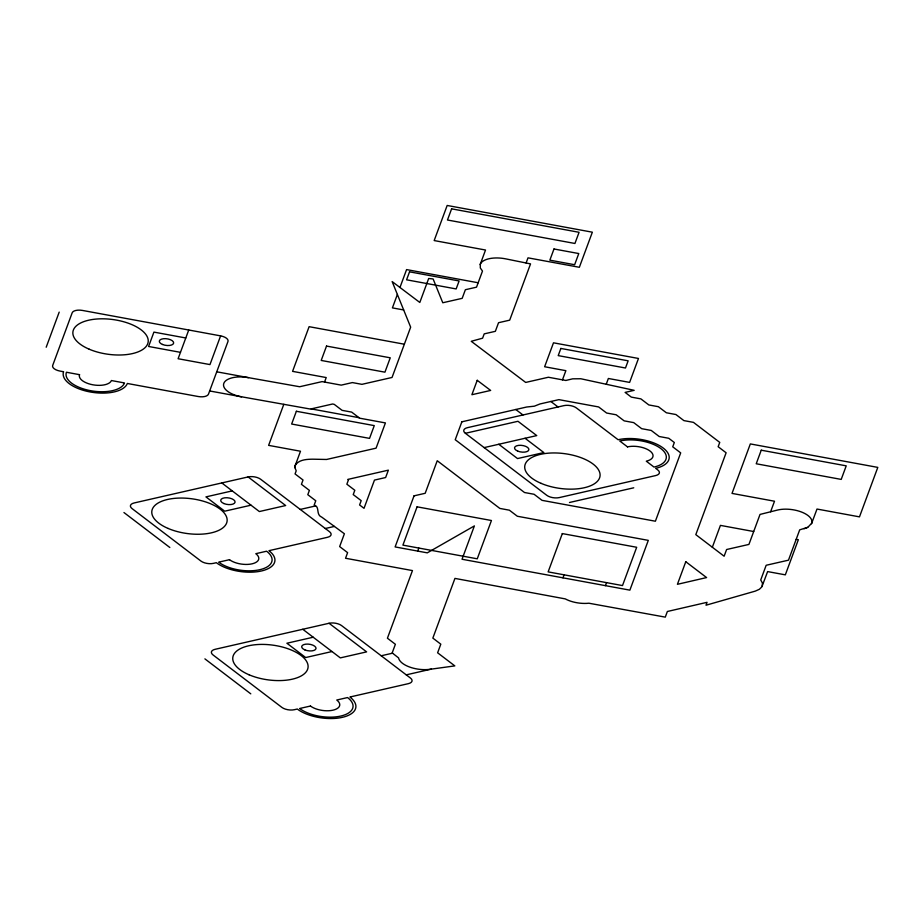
<?xml version="1.0" encoding="UTF-8"?>
<svg xmlns="http://www.w3.org/2000/svg" width="924" height="924" viewBox="0 0 924 924"><rect width="100%" height="100%" fill="white"/><g stroke="black" fill="none" stroke-linecap="round" stroke-linejoin="round"><path stroke-width="1.39" d="M294.883 467.544L296.2 470.824L295.056 473.931L303.026 480.006L301.432 484.315L309.39 490.378L307.796 494.687L315.765 500.762L314.172 505.07C320.258 506.722 315.454 514.633 321.795 517.163L344.386 533.76L339.651 546.581L347.609 552.644L345.541 558.258L412.462 570.582L387.422 638.218L395.38 644.282L392.192 652.898L398.567 657.911A21.691 10.014 7.7 0 0 429.96 669.311L454.816 665.892L437.618 652.794L440.806 644.178L432.848 638.103L454.943 578.401L565.303 598.902A21.691 10.014 7.7 0 0 588.911 603.222L665.28 617.128L667.359 611.492L707.068 602.321L705.994 605.22L755.301 591.117L759.378 589.281L761.861 586.867L767.625 571.586L785.331 574.843L798.336 539.731L796.188 539.339M294.929 467.706L294.952 466.47M294.929 466.712L295.31 465.28M295.114 465.835L300.485 451.235L268.618 445.368L283.807 404.331M480.133 264.668L485.516 250.023L434.176 240.563L447.17 205.463L592.353 232.19L579.348 267.29L528.008 257.842L526.102 262.993M46.2 347.228L59.194 312.116M188.739 330.007L178.101 358.731L209.967 364.587L220.605 335.874L82.513 310.441A9.044 4.17 7.7 0 0 72.176 312.809L52.68 365.465A9.044 4.17 7.7 0 0 60.06 371.09L63.606 371.737A32.536 15.027 7.7 0 0 90.148 391.961A32.536 15.027 7.7 0 0 127.339 383.472L198.152 396.512A9.044 4.17 7.7 0 0 208.477 394.144L227.974 341.487A9.044 4.17 7.7 0 0 220.605 335.874M324.543 382.062L326.218 377.558L292.573 371.356L309.113 326.68L404.354 344.213M397.378 294.456L392.411 307.888L403.673 309.956M399.965 287.48L406.583 269.589L478.158 282.767M417.717 551.085L418.838 548.059M562.473 379.845L565.869 370.663L544.629 366.747L553.488 342.816L638.472 358.466L629.614 382.397L608.362 378.482L606.306 384.049M562.959 577.835L564.079 574.82M605.451 585.654L606.571 582.64M712.346 547.239L720.431 525.386L753.695 531.519M770.593 511.781L774.508 501.224L732.016 493.404L750.334 443.924L877.8 467.394L859.482 516.863L817.001 509.043L811.526 523.723M762.265 586.047L762.416 582.963L760.718 579.995L766.169 565.269L788.472 560.175L799.699 529.845L807.888 527.258L811.78 523.123A21.691 10.014 7.7 0 0 801.281 511.931A21.691 10.014 7.7 0 0 777.396 510.083L760.025 514.425L748.925 544.421L726.611 549.514L724.127 556.225L695.807 534.638L726.114 452.783L718.156 446.708L719.75 442.4L693.45 422.36L683.887 420.605L675.918 414.529L666.366 412.774L658.396 406.71L648.833 404.943L640.875 398.879L631.311 397.112L625.121 392.4L634.176 390.321L580.826 378.759L572.672 378.828L565.869 380.469L548.382 377.246L525.698 382.432L471.24 341.303L482.605 338.184L484.199 333.876L495.356 331.323L498.544 322.707L509.702 320.154L530.538 263.894L505.821 258.882A21.691 10.014 7.7 0 0 480.353 264.01L480.295 267.937L482.49 271.067L476.53 287.168L465.373 289.72L462.185 298.337L442.781 302.76L433.113 278.944L428.678 278.505L419.808 302.46L392.146 281.577L410.66 327.165L392.042 377.466L361.942 384.338L352.379 382.582L341.222 385.135L322.106 381.612L299.653 386.74L248.337 377.627A21.691 10.014 7.7 0 0 223.966 382.998A21.691 10.014 7.7 0 0 239.743 396.465L310.441 409.066L332.617 403.996L334.245 404.366L342.099 410.348L351.663 412.104L359.632 418.179L385.423 422.926L376.08 448.163L326.565 459.471L312.589 459.182C306.618 459.286 298.995 459.621 295.368 465.13M807.68 527.35L807.022 527.673M806.34 527.974L805.601 528.251M804.839 528.516L804.03 528.747M248.106 476.934L134.165 502.956A9.044 4.17 7.7 0 0 132.074 508.604L200.912 561.053A9.044 4.17 7.7 0 0 213.432 563.363L216.355 562.693A32.536 15.027 7.7 0 0 261.423 570.986A32.536 15.027 7.7 0 0 268.942 550.681L327.373 537.329A9.044 4.17 7.7 0 0 329.464 531.681L260.626 479.233A9.044 4.17 7.7 0 0 248.106 476.934L285.655 505.543L259.355 511.549L221.806 482.94M465.384 433.298L546.731 495.287A9.044 4.17 7.7 0 0 559.251 497.597L655.659 475.571A9.044 4.17 7.7 0 0 657.749 469.923L655.67 468.341A32.536 15.027 7.7 0 0 663.189 448.024A32.536 15.027 7.7 0 0 618.121 439.732L576.403 407.946A9.044 4.17 7.7 0 0 563.883 405.636L467.475 427.662A9.044 4.17 7.7 0 0 465.384 433.298L517.971 421.286L536.74 435.597L484.153 447.609M232.236 490.887L205.948 496.893L224.717 511.191L251.016 505.185M300.254 509.436L315.373 505.982M325.294 528.505L334.407 526.426M569.473 502.494L633.749 487.803M329.059 623.273L215.119 649.306A9.044 4.17 7.7 0 0 213.028 654.943L281.878 707.391A9.044 4.17 7.7 0 0 294.386 709.701L297.309 709.031A32.536 15.027 7.7 0 0 342.377 717.336A32.536 15.027 7.7 0 0 349.896 697.019L408.327 683.668A9.044 4.17 7.7 0 0 410.418 678.031L341.58 625.583A9.044 4.17 7.7 0 0 329.059 623.273L366.609 651.882L340.321 657.888L302.772 629.279M313.201 637.225L286.902 643.231L305.682 657.541L331.97 651.536M381.219 655.774L392.561 653.187M406.248 674.855L431.3 669.126M185.782 337.976L153.915 332.109L148.602 346.477L180.469 352.344M216.747 371.806L248.475 377.65M311.215 408.893L358.986 417.683M209.667 390.956L241.534 396.823M550.831 401.478L558.038 406.976M515.765 409.494L522.972 414.98M525.051 438.265L543.832 452.564L517.532 458.57L498.764 444.271M123.943 512.531L169.831 547.493M204.897 658.87L250.785 693.843M296.373 411.272L291.649 424.035L369.542 438.38L374.266 425.618L296.373 411.272M326.519 346.073L321.206 360.441L384.938 372.176L390.251 357.807L326.519 346.073M409.54 271.829L406.583 279.81L456.156 288.935L459.113 280.965L409.54 271.829M348.452 479.891L346.858 484.199L354.816 490.274L353.222 494.583L361.192 500.646L359.598 504.954L364.021 508.327L374.474 480.087L385.631 477.535L388.369 470.154L347.817 479.417L348.452 479.891M451.605 208.836L447.47 220.004L574.936 243.474L579.071 232.294L451.605 208.836M414.033 495.841L395.114 546.927L427.292 552.852L474.382 525.906L462.035 559.251L629.879 590.147L648.301 540.367L517.348 516.25L509.378 510.187L499.826 508.419L437.237 460.741L425.19 493.289L414.033 495.841M417.082 506.826L402.91 545.125L477.258 558.812L491.441 520.512L417.082 506.826M461.861 421.806L455.232 439.72L524.509 492.515L534.072 494.271L542.042 500.346L655.393 521.217L680.688 452.887L672.73 446.823L674.324 442.515L668.757 438.276L659.193 436.509L651.235 430.445L641.672 428.678L633.702 422.614L624.15 420.859L616.181 414.784L606.618 413.028L598.66 406.953L558.893 399.642L539.986 403.961L534.338 406.19L526.692 407.01L461.861 421.806M477.223 380.307L471.887 394.721L490.644 390.436L477.223 380.307M553.984 248.983L549.849 260.152L574.636 264.726L578.771 253.546L553.984 248.983M560.868 348.44L558.212 355.613L625.479 368.006L628.147 360.822L560.868 348.44M562.323 533.587L548.14 571.887L622.499 585.573L636.682 547.274L562.323 533.587M685.781 561.723L677.419 584.314L706.583 577.569L685.781 561.723M761.249 450.196L756.225 463.767L841.21 479.406L846.222 465.846L761.249 450.196M229.498 559.69L218.688 562.162A29.649 13.687 7.7 0 0 259.76 569.715A29.649 13.687 7.7 0 0 266.609 551.212L255.798 553.684A16.274 7.508 7.7 0 1 252.033 563.836A16.274 7.508 7.7 0 1 229.498 559.69M310.464 706.028L299.653 708.5A29.649 13.687 7.7 0 0 340.713 716.065A29.649 13.687 7.7 0 0 347.563 697.551L336.752 700.022A16.274 7.508 7.7 0 1 332.998 710.175A16.274 7.508 7.7 0 1 310.464 706.028M79.533 374.67L66.436 372.257A29.649 13.687 7.7 0 0 90.621 390.69A29.649 13.687 7.7 0 0 124.509 382.952L111.4 380.538A16.274 7.508 7.7 0 1 92.816 384.788A16.274 7.508 7.7 0 1 79.533 374.67M627.5 446.881L619.785 441.002A29.649 13.687 7.7 0 1 660.845 448.556A29.649 13.687 7.7 0 1 653.996 467.07L646.28 461.18A16.274 7.508 7.7 0 0 650.034 451.028A16.274 7.508 7.7 0 0 627.5 446.881M223.897 503.545A7.23 3.338 7.7 0 0 235.066 502.159A7.23 3.338 7.7 0 0 224.728 497.817A7.23 3.338 7.7 0 0 223.897 503.545M168.122 528.447A37.965 17.533 7.7 0 0 227.038 521.517A37.965 17.533 7.7 0 0 173.215 498.498A37.965 17.533 7.7 0 0 168.122 528.447M517.717 451.108A7.23 3.338 7.7 0 0 528.875 449.722A7.23 3.338 7.7 0 0 518.549 445.38A7.23 3.338 7.7 0 0 517.717 451.108M541.06 483.344A37.965 17.533 7.7 0 0 599.976 476.414A37.965 17.533 7.7 0 0 546.153 453.395A37.965 17.533 7.7 0 0 541.06 483.344M304.851 649.884A7.23 3.338 7.7 0 0 316.02 648.498A7.23 3.338 7.7 0 0 305.694 644.167A7.23 3.338 7.7 0 0 304.851 649.884M249.076 674.786A37.965 17.533 7.7 0 0 307.992 667.856A37.965 17.533 7.7 0 0 254.169 644.848A37.965 17.533 7.7 0 0 249.076 674.786M162.485 344.467A7.23 3.338 7.7 0 0 173.643 343.081A7.23 3.338 7.7 0 0 163.317 338.738A7.23 3.338 7.7 0 0 162.485 344.467M89.201 349.203A37.965 17.533 7.7 0 0 148.117 342.273A37.965 17.533 7.7 0 0 94.294 319.254A37.965 17.533 7.7 0 0 89.201 349.203"/></g></svg>
